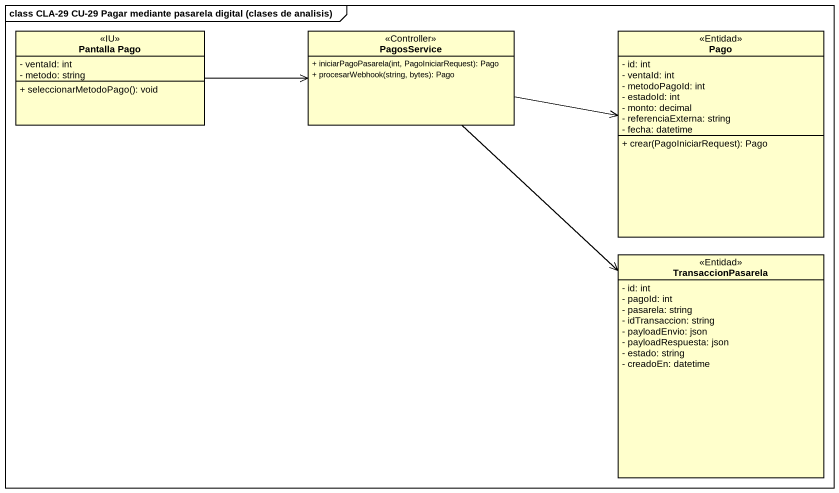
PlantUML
@startuml
mainframe class CLA-29 CU-29 Pagar mediante pasarela digital (clases de analisis)
hide circle
hide empty members
skinparam classAttributeIconSize 0
class "Pantalla Pago" as Pantalla_Pago <<IU>> {
  - ventaId: int
  - metodo: string
  + seleccionarMetodoPago(): void
}
class PagosService <<Controller>> {
  + iniciarPagoPasarela(int, PagoIniciarRequest): Pago
  + procesarWebhook(string, bytes): Pago
}
class Pago <<Entidad>> {
  - id: int
  - ventaId: int
  - metodoPagoId: int
  - estadoId: int
  - monto: decimal
  - referenciaExterna: string
  - fecha: datetime
  + crear(PagoIniciarRequest): Pago
}
class TransaccionPasarela <<Entidad>> {
  - id: int
  - pagoId: int
  - pasarela: string
  - idTransaccion: string
  - payloadEnvio: json
  - payloadRespuesta: json
  - estado: string
  - creadoEn: datetime
}
Pantalla_Pago -right-> PagosService
PagosService -right-> Pago
PagosService --> TransaccionPasarela
@enduml
